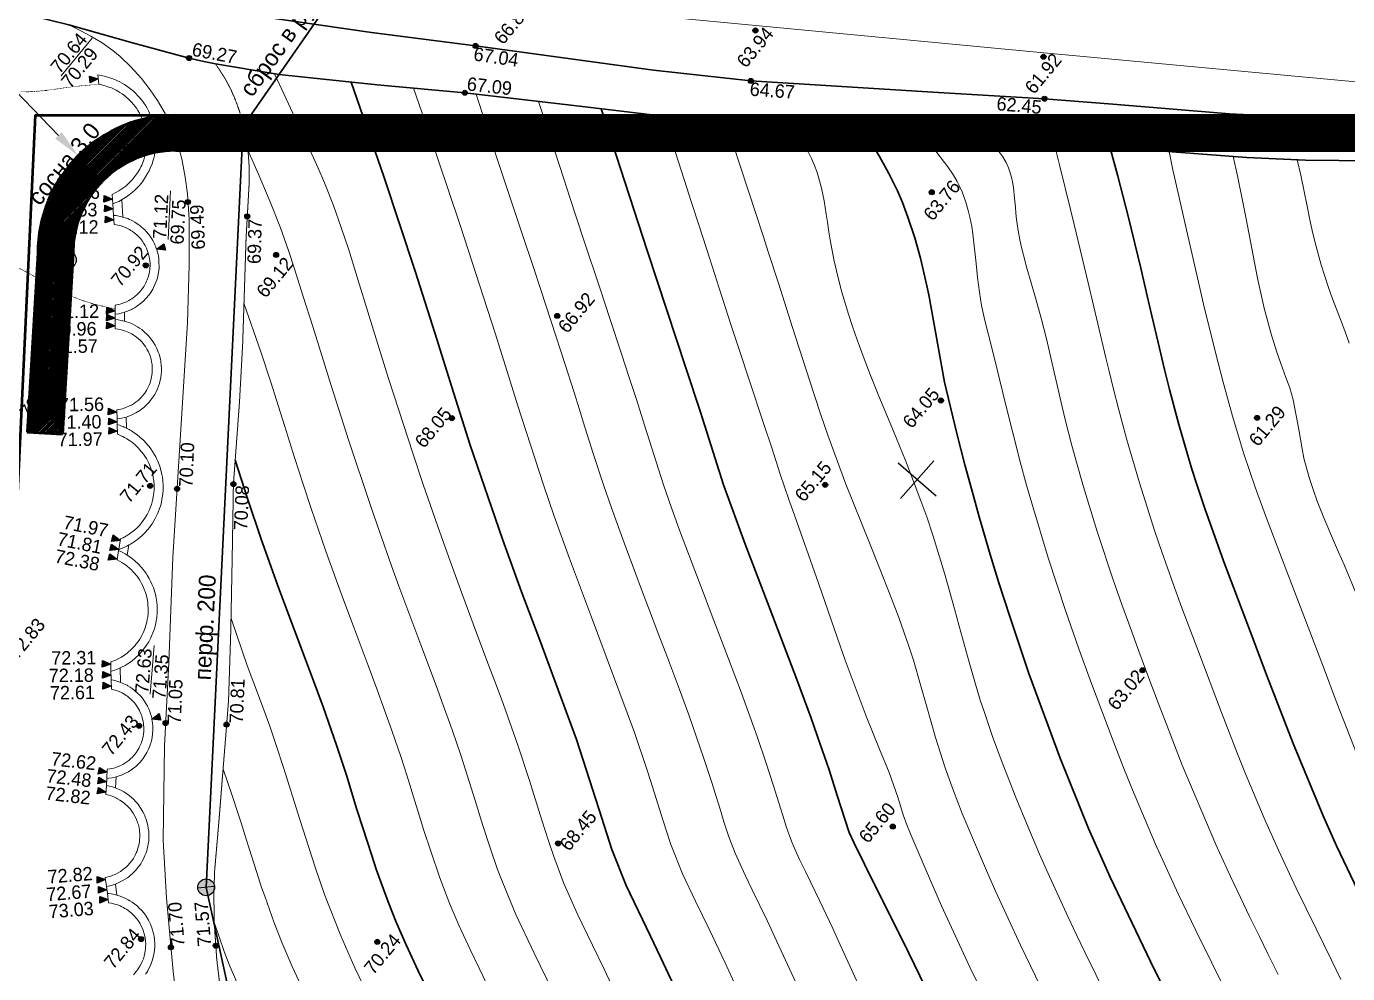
# Model space of a CAD drawing. Header units: millimetres. Extents: x -2893842 to -949497, y -1203244 to 262218.
# Drawn here: x -2441963 to -2363390, y -136624 to -80298 of the extents above; entities that cross this region are included whole.
import ezdxf
from ezdxf import colors
from ezdxf.entities.mleader import LeaderData, LeaderLine
from ezdxf.math import Vec2, Vec3

# ---------------------------------------------------------------- set-up
doc = ezdxf.new("R2010")
doc.units = ezdxf.units.MM
doc.linetypes.add('g5_05x2', pattern=[3.5, 2.5, -1])
doc.linetypes.add('g5_366', pattern=[0.85, 0.1, -0.75])
doc.layers.get('0').update_dxf_attribs({"lineweight": 5})
for name, color, linetype in [('!!!_ Размеры', 7, 'Continuous'), ('02_сетка', 253, 'Continuous'), ('06_Инженерно-технические сооружения', 253, 'Continuous'), ('10_Границы покрытий и угодий', 253, 'Continuous'), ('13_Растительность', 253, 'Continuous'), ('14_Ограждения', 253, 'Continuous'), ('19_Горизонтали', 253, 'Continuous'), ('30_Канализация', 253, 'Continuous'), ('44_Крышки колодцев', 253, 'Continuous'), ('61_Отметки высоты поверхности', 253, 'Continuous'), ('65_Границы', 253, 'Continuous')]:
    doc.layers.add(name, color=color, linetype=linetype)
for name, color, linetype, lineweight in [('!!Fence', 1, 'Continuous', 30), ('#Dimensions', 7, 'Continuous', 9), ('#Штриховка', 251, 'Continuous', 5)]:
    doc.layers.add(name, color=color, linetype=linetype, lineweight=lineweight)
doc.styles.add('LIKE17', font='d431.shx')
doc.styles.add('LIKE32', font='peteri.shx')
doc.styles.add('LIKE36', font='pragmai.shx')
doc.styles.add('Line_GUGK', font='')
doc.styles.add('STEP PR', font='isocpeui.ttf')
doc.styles.get('Line_GUGK').set_extended_font_data('Bm431', italic=True)
doc.linetypes.add('g5_122_d', pattern='A,1,-1,1.5,-0.4,["Др",Line_GUGK,S=1,R=0,X=0,Y=-0.5],-2.4,1.5,-1,4,-1,4,-1,3', length=21.8)
doc.linetypes.add('g5_476_2b', pattern='A,2.75,-0.25,[27,GUGK_2005.shx,S=1,R=0,X=0,Y=0],-0.25,2.75', length=6)

# ---------------------------------------------------------------- blocks, each defined once
blk = doc.blocks.new('g5_330')
blk.add_hatch(color=0).paths.add_polyline_path([(-0.15, 0, 1), (0.15, 0, 1)])
at = {"color": 0}
blk.add_circle((0, 0), 0.15, dxfattribs=at)
blk = doc.blocks.new('g5_117')
h = blk.add_hatch(color=255)
h.paths.add_polyline_path([(-0.299, 0.352), (0.352, -0.299, 0.177899), (0.463, 0, 0.639215)])
h.paths.add_polyline_path([(-0.352, 0.299, 0.177899), (-0.463, 0, 0.639215), (0.299, -0.352)])
at = {"color": 0}
blk.add_lwpolyline([(0.354, -0.354), (-0.354, 0.354)], dxfattribs=at)
blk.add_circle((0, 0), 0.5, dxfattribs=at)
blk = doc.blocks.new('g5_368')
at = {"color": 0}
blk.add_circle((0, 0), 0.5, dxfattribs=at)
blk = doc.blocks.new('g5_330a')
blk.add_hatch(color=0).paths.add_polyline_path([(0, 0), (-0.2, 0.5), (0.2, 0.5)])
at = {"color": 0}
blk.add_lwpolyline([(0, 0), (-0.2, 0.5), (0.2, 0.5)], close=True, dxfattribs=at)
blk = doc.blocks.new('Топо_07.04.17')
at = {"layer": '02_сетка', "linetype": 'Continuous'}
for p, q in [((-458483, 56532), (-456261, 58549)), ((-456364, 56430), (-458380, 58651))]:
    blk.add_line(p, q, dxfattribs=at)
at = {"layer": '06_Инженерно-технические сооружения', "linetype": 'Continuous', "lineweight": 20}
for points in [[(-505261, 87142), (-503179, 89152)], [(-500034, 76752), (-499568, 79609)], [(-504139, 50017), (-503578, 52857)]]:
    blk.add_lwpolyline(points, dxfattribs=at)
at = {"layer": '06_Инженерно-технические сооружения', "color": 7, "linetype": 'Continuous', "lineweight": 20}
for points in [[(-503064, 79227), (-503038, 79795), (-502804, 79877), (-502617, 79957), (-502425, 80052), (-502181, 80196), (-501930, 80375), (-501756, 80521), (-501648, 80623), (-501590, 80681), (-501455, 80827), (-501357, 80945), (-501236, 81108), (-501152, 81233), (-501091, 81332), (-501042, 81418), (-500939, 81619), (-500842, 81847), (-500792, 81985), (-500757, 82092), (-500725, 82209), (-500691, 82348), (-500654, 82541), (-500628, 82744), (-500616, 82897), (-500612, 82995), (-500611, 83097), (-500613, 83197), (-500617, 83286), (-500627, 83417), (-500640, 83532), (-500655, 83635), (-500673, 83736), (-500706, 83887), (-500753, 84064), (-500797, 84200), (-500878, 84413), (-500954, 84582), (-501028, 84727), (-501093, 84841), (-501175, 84973), (-501271, 85112), (-501361, 85229), (-501453, 85341), (-501550, 85447), (-501626, 85526), (-501776, 85667), (-501906, 85775), (-502018, 85861), (-502098, 85918), (-502245, 86014), (-502372, 86089), (-502462, 86137), (-502561, 86187), (-502667, 86236), (-502861, 86315), (-503085, 86389), (-503074, 86945), (-502894, 86895), (-502688, 86826), (-502398, 86707), (-502165, 86591), (-502040, 86521), (-501966, 86477), (-501834, 86392), (-501578, 86204), (-501398, 86053), (-501228, 85892), (-501089, 85744), (-500981, 85619), (-500852, 85454), (-500755, 85317), (-500658, 85165), (-500567, 85010), (-500462, 84806), (-500394, 84655), (-500327, 84490), (-500276, 84347), (-500223, 84174), (-500180, 84010), (-500149, 83867), (-500126, 83745), (-500113, 83661), (-500084, 83404), (-500074, 83228), (-500071, 83071), (-500073, 82958), (-500089, 82712), (-500118, 82477), (-500138, 82359), (-500158, 82256), (-500227, 81981), (-500279, 81817), (-500337, 81653), (-500381, 81544), (-500477, 81333), (-500606, 81092), (-500721, 80905), (-500778, 80820), (-500942, 80599), (-501165, 80343), (-501392, 80122), (-501498, 80031), (-501642, 79916), (-501841, 79773), (-502110, 79609), (-502270, 79524), (-502527, 79407), (-502697, 79341), (-502909, 79270)], [(-503096, 78547), (-503064, 79227), (-502909, 79270), (-502697, 79341), (-502527, 79407), (-502505, 79417), (-502553, 78382), (-502683, 78433), (-502787, 78468), (-502947, 78513)], [(-503666, 72693), (-503606, 73234), (-503516, 73238), (-503417, 73247), (-503305, 73261), (-503191, 73281), (-503040, 73317), (-502912, 73355), (-502753, 73414), (-502661, 73454), (-502582, 73492), (-502483, 73545), (-502387, 73602), (-502237, 73704), (-502167, 73758), (-502062, 73846), (-501937, 73966), (-501826, 74088), (-501770, 74157), (-501714, 74231), (-501638, 74342), (-501584, 74431), (-501543, 74504), (-501510, 74567), (-501442, 74715), (-501351, 74971), (-501312, 75124), (-501269, 75380), (-501260, 75490), (-501255, 75597), (-501257, 75761), (-501263, 75846), (-501283, 76019), (-501320, 76206), (-501374, 76397), (-501431, 76555), (-501485, 76677), (-501558, 76821), (-501663, 76992), (-501775, 77145), (-501853, 77239), (-501922, 77314), (-502110, 77492), (-502171, 77541), (-502251, 77602), (-502388, 77695), (-502429, 77720), (-502570, 77798), (-502720, 77869), (-502791, 77897), (-502997, 77967), (-503121, 78000), (-503096, 78547), (-502947, 78513), (-502787, 78468), (-502683, 78433), (-502498, 78360), (-502283, 78258), (-502189, 78205), (-502091, 78146), (-502006, 78090), (-501891, 78008), (-501697, 77848), (-501595, 77753), (-501516, 77671), (-501430, 77576), (-501350, 77478), (-501291, 77401), (-501127, 77153), (-501055, 77026), (-500992, 76899), (-500944, 76791), (-500883, 76632), (-500846, 76518), (-500813, 76405), (-500789, 76309), (-500770, 76220), (-500729, 75939), (-500721, 75846), (-500715, 75679), (-500716, 75549), (-500763, 75116), (-500818, 74873), (-500927, 74547), (-501015, 74349), (-501210, 74010), (-501275, 73917), (-501409, 73745), (-501525, 73615), (-501742, 73409), (-501903, 73280), (-502093, 73149), (-502347, 73006), (-502475, 72945), (-502606, 72891), (-502675, 72866), (-502905, 72794), (-503097, 72749), (-503249, 72723), (-503447, 72702)], [(-504255, 66493), (-504206, 67035), (-504104, 67037), (-503966, 67050), (-503869, 67063), (-503781, 67078), (-503696, 67097), (-503614, 67117), (-503422, 67178), (-503315, 67219), (-503180, 67280), (-503108, 67317), (-503072, 67337), (-502887, 67450), (-502683, 67604), (-502567, 67709), (-502446, 67834), (-502320, 67985), (-502177, 68193), (-502129, 68275), (-502060, 68409), (-501992, 68562), (-501935, 68722), (-501898, 68849), (-501869, 68976), (-501846, 69107), (-501835, 69197), (-501824, 69320), (-501820, 69468), (-501826, 69633), (-501845, 69807), (-501880, 69994), (-501908, 70105), (-501953, 70251), (-502020, 70423), (-502092, 70576), (-502159, 70697), (-502216, 70788), (-502277, 70878), (-502377, 71006), (-502450, 71091), (-502546, 71191), (-502631, 71271), (-502737, 71360), (-502819, 71422), (-502971, 71524), (-503167, 71633), (-503329, 71706), (-503407, 71736), (-503589, 71796), (-503761, 71837), (-503701, 72376), (-503530, 72339), (-503340, 72284), (-503104, 72198), (-502858, 72081), (-502682, 71980), (-502560, 71900), (-502428, 71803), (-502309, 71706), (-502198, 71606), (-502039, 71442), (-501901, 71276), (-501845, 71201), (-501650, 70894), (-501588, 70775), (-501508, 70599), (-501458, 70473), (-501429, 70386), (-501398, 70289), (-501366, 70169), (-501337, 70035), (-501312, 69892), (-501292, 69725), (-501285, 69634), (-501281, 69543), (-501281, 69418), (-501295, 69159), (-501322, 68962), (-501337, 68884), (-501399, 68630), (-501467, 68423), (-501513, 68308), (-501666, 67996), (-501793, 67793), (-501863, 67694), (-502123, 67389), (-502218, 67296), (-502291, 67230), (-502483, 67075), (-502594, 66996), (-502739, 66905), (-502858, 66838), (-503093, 66727), (-503224, 66675), (-503343, 66634), (-503489, 66592), (-503634, 66557), (-503793, 66528), (-503956, 66508), (-504109, 66496)], [(-503701, 72376), (-503666, 72693), (-503447, 72702), (-503249, 72723), (-503107, 72748), (-503165, 72220), (-503340, 72284), (-503530, 72339)], [(-505021, 58771), (-504848, 59377), (-504689, 59432), (-504479, 59518), (-504284, 59615), (-503960, 59812), (-503773, 59951), (-503645, 60057), (-503497, 60196), (-503381, 60317), (-503277, 60436), (-503115, 60647), (-503040, 60759), (-502974, 60865), (-502885, 61024), (-502794, 61212), (-502706, 61427), (-502640, 61628), (-502599, 61778), (-502571, 61900), (-502547, 62026), (-502522, 62198), (-502505, 62389), (-502500, 62515), (-502499, 62581), (-502501, 62687), (-502505, 62789), (-502520, 62963), (-502541, 63122), (-502555, 63201), (-502574, 63296), (-502597, 63397), (-502630, 63519), (-502679, 63677), (-502785, 63951), (-502862, 64113), (-502926, 64234), (-503020, 64392), (-503213, 64667), (-503333, 64811), (-503507, 64996), (-503602, 65086), (-503663, 65141), (-503813, 65263), (-503937, 65354), (-504030, 65417), (-504087, 65453), (-504190, 65515), (-504273, 65562), (-504336, 65594), (-504284, 66168), (-504151, 66106), (-504029, 66044), (-503951, 66000), (-503887, 65964), (-503804, 65913), (-503675, 65829), (-503616, 65788), (-503557, 65746), (-503484, 65691), (-503413, 65635), (-503228, 65476), (-503156, 65408), (-503042, 65294), (-502916, 65155), (-502814, 65032), (-502677, 64850), (-502635, 64790), (-502541, 64645), (-502456, 64499), (-502288, 64162), (-502271, 64123), (-502221, 63999), (-502169, 63854), (-502128, 63728), (-502069, 63511), (-502048, 63421), (-502025, 63307), (-502003, 63173), (-501973, 62918), (-501966, 62826), (-501962, 62744), (-501959, 62560), (-501961, 62488), (-501971, 62284), (-501983, 62161), (-501998, 62042), (-502012, 61952), (-502043, 61787), (-502108, 61524), (-502175, 61310), (-502193, 61260), (-502277, 61045), (-502337, 60913), (-502472, 60654), (-502658, 60359), (-502760, 60219), (-502883, 60065), (-502966, 59970), (-503060, 59870), (-503177, 59754), (-503402, 59556), (-503521, 59462), (-503618, 59392), (-503661, 59362), (-503833, 59251), (-503896, 59213), (-504126, 59088), (-504187, 59059), (-504290, 59012), (-504392, 58968), (-504537, 58912), (-504699, 58857), (-504856, 58811)], [(-504284, 66168), (-504255, 66493), (-504109, 66496), (-503956, 66508), (-503793, 66528), (-503698, 66546), (-503757, 65883), (-503804, 65913), (-503887, 65964), (-503951, 66000), (-504029, 66044), (-504151, 66106)], [(-505040, 58705), (-505021, 58771), (-504856, 58811), (-504699, 58857), (-504537, 58912), (-504392, 58968), (-504562, 58376), (-504678, 58467), (-504799, 58553), (-504925, 58636)], [(-505193, 58166), (-505040, 58705), (-504925, 58636), (-504799, 58553), (-504678, 58467), (-504529, 58350), (-504264, 58111), (-504155, 57998), (-503971, 57784), (-503799, 57553), (-503588, 57205), (-503517, 57067), (-503418, 56846), (-503342, 56646), (-503296, 56504), (-503237, 56288), (-503180, 56007), (-503151, 55783), (-503139, 55642), (-503130, 55398), (-503135, 55202), (-503145, 55060), (-503176, 54798), (-503245, 54462), (-503284, 54315), (-503334, 54159), (-503392, 54000), (-503456, 53844), (-503572, 53605), (-503690, 53397), (-503730, 53332), (-503876, 53119), (-504032, 52920), (-504201, 52733), (-504282, 52652), (-504372, 52567), (-504547, 52415), (-504755, 52258), (-504812, 52218), (-504985, 52108), (-505192, 51992), (-505290, 51942), (-505435, 51876), (-505645, 51792), (-505856, 51721), (-506012, 51678), (-506217, 51631), (-506305, 51615), (-506253, 52175), (-505950, 52257), (-505763, 52324), (-505591, 52397), (-505371, 52508), (-505233, 52589), (-505149, 52643), (-504979, 52763), (-504900, 52824), (-504789, 52917), (-504704, 52995), (-504621, 53076), (-504546, 53155), (-504390, 53336), (-504241, 53538), (-504150, 53679), (-504076, 53807), (-504019, 53915), (-503962, 54035), (-503903, 54176), (-503864, 54277), (-503808, 54449), (-503766, 54601), (-503730, 54766), (-503704, 54923), (-503683, 55099), (-503672, 55290), (-503671, 55413), (-503683, 55679), (-503700, 55828), (-503716, 55935), (-503738, 56054), (-503800, 56304), (-503849, 56461), (-503903, 56604), (-503955, 56728), (-504028, 56882), (-504128, 57065), (-504184, 57156), (-504254, 57261), (-504353, 57398), (-504418, 57479), (-504482, 57555), (-504552, 57632), (-504600, 57683), (-504658, 57741), (-504782, 57856), (-504835, 57902), (-504900, 57956), (-505055, 58073)], [(-506401, 50567), (-506351, 51116), (-506220, 51076), (-506020, 51002), (-505860, 50930), (-505712, 50853), (-505539, 50749), (-505448, 50688), (-505408, 50659), (-505277, 50558), (-505166, 50462), (-505061, 50362), (-504841, 50117), (-504764, 50017), (-504714, 49945), (-504596, 49761), (-504508, 49598), (-504382, 49309), (-504327, 49151), (-504280, 48982), (-504251, 48854), (-504221, 48673), (-504211, 48594), (-504204, 48521), (-504193, 48285), (-504198, 48111), (-504222, 47858), (-504267, 47616), (-504353, 47313), (-504405, 47172), (-504474, 47015), (-504535, 46893), (-504632, 46723), (-504720, 46587), (-504836, 46432), (-504991, 46252), (-505094, 46148), (-505184, 46064), (-505386, 45900), (-505498, 45821), (-505618, 45744), (-505707, 45692), (-505946, 45572), (-506161, 45487), (-506338, 45430), (-506574, 45373), (-506765, 45342), (-506952, 45324), (-507152, 45317), (-507271, 45320), (-507181, 45857), (-507030, 45860), (-506782, 45885), (-506555, 45931), (-506412, 45972), (-506221, 46042), (-506042, 46125), (-505847, 46237), (-505685, 46351), (-505632, 46393), (-505562, 46451), (-505482, 46524), (-505397, 46609), (-505331, 46681), (-505222, 46816), (-505177, 46877), (-505121, 46959), (-505053, 47071), (-505003, 47162), (-504928, 47322), (-504886, 47426), (-504846, 47542), (-504803, 47698), (-504768, 47866), (-504747, 48018), (-504739, 48105), (-504734, 48234), (-504734, 48307), (-504740, 48452), (-504753, 48576), (-504767, 48674), (-504785, 48769), (-504801, 48840), (-504845, 48997), (-504888, 49121), (-504930, 49225), (-504972, 49318), (-505045, 49458), (-505117, 49577), (-505175, 49663), (-505239, 49750), (-505295, 49819), (-505403, 49940), (-505474, 50011), (-505535, 50068), (-505625, 50145), (-505663, 50175), (-505705, 50207), (-505788, 50266), (-505871, 50320), (-506003, 50397), (-506097, 50445), (-506175, 50481), (-506256, 50515), (-506308, 50535)], [(-506351, 51116), (-506305, 51615), (-506217, 51631), (-506012, 51678), (-505856, 51721), (-505739, 51760), (-505817, 50908), (-505860, 50930), (-506020, 51002), (-506220, 51076)], [(-507429, 44375), (-507339, 44912), (-507151, 44850), (-506985, 44784), (-506867, 44730), (-506698, 44642), (-506517, 44531), (-506349, 44412), (-506260, 44342), (-506128, 44226), (-506056, 44158), (-505960, 44059), (-505810, 43885), (-505703, 43742), (-505610, 43602), (-505535, 43476), (-505453, 43318), (-505404, 43212), (-505363, 43114), (-505305, 42955), (-505278, 42873), (-505251, 42778), (-505219, 42649), (-505200, 42557), (-505179, 42432), (-505166, 42332), (-505158, 42262), (-505148, 42108), (-505147, 41915), (-505150, 41823), (-505161, 41681), (-505185, 41497), (-505194, 41446), (-505210, 41360), (-505259, 41160), (-505285, 41075), (-505301, 41024), (-505351, 40884), (-505394, 40779), (-505449, 40658), (-505531, 40501), (-505644, 40314), (-505727, 40193), (-505835, 40053), (-505916, 39958), (-506006, 39861), (-506078, 39789), (-506189, 39687), (-506313, 39585), (-506414, 39509), (-506536, 39425), (-506634, 39364), (-506720, 39314), (-506848, 39248), (-507043, 39160), (-507126, 39128), (-507255, 39082), (-507412, 39036), (-507610, 38990), (-507812, 38958), (-508013, 38939), (-508023, 39479), (-507921, 39489), (-507793, 39506), (-507692, 39525), (-507554, 39557), (-507475, 39579), (-507375, 39612), (-507220, 39671), (-507090, 39730), (-507003, 39775), (-506966, 39796), (-506859, 39859), (-506697, 39971), (-506584, 40060), (-506490, 40142), (-506406, 40224), (-506342, 40292), (-506236, 40416), (-506178, 40492), (-506106, 40593), (-506029, 40717), (-505969, 40825), (-505920, 40926), (-505870, 41041), (-505821, 41171), (-505766, 41354), (-505743, 41454), (-505709, 41641), (-505691, 41826), (-505686, 41968), (-505688, 42076), (-505693, 42170), (-505703, 42277), (-505715, 42368), (-505730, 42453), (-505745, 42524), (-505758, 42580), (-505786, 42685), (-505795, 42716), (-505856, 42892), (-505942, 43090), (-505992, 43186), (-506083, 43339), (-506179, 43479), (-506254, 43575), (-506329, 43662), (-506404, 43742), (-506556, 43885), (-506642, 43956), (-506766, 44047), (-506832, 44092), (-506911, 44141), (-506978, 44179), (-507130, 44257), (-507253, 44311)], [(-507339, 44912), (-507271, 45320), (-507152, 45317), (-506952, 45324), (-506765, 45342), (-506708, 45351), (-506816, 44703), (-506867, 44730), (-506985, 44784), (-507151, 44850)], [(-508005, 38517), (-508013, 38939), (-507812, 38958), (-507610, 38990), (-507465, 39024), (-507452, 38353), (-507619, 38415), (-507769, 38461), (-507919, 38498)]]:
    blk.add_lwpolyline(points, close=True, dxfattribs=at)
blk.add_lwpolyline([(-507011, 33546), (-506940, 33606), (-506804, 33732), (-506743, 33796), (-506683, 33864), (-506565, 34010), (-506450, 34180), (-506402, 34260), (-506317, 34423), (-506254, 34565), (-506193, 34733), (-506151, 34876), (-506124, 34991), (-506095, 35154), (-506081, 35275), (-506071, 35447), (-506073, 35649), (-506088, 35817), (-506108, 35950), (-506123, 36027), (-506158, 36172), (-506219, 36367), (-506293, 36549), (-506340, 36648), (-506432, 36814), (-506496, 36915), (-506557, 37001), (-506615, 37078), (-506706, 37186), (-506798, 37284), (-506892, 37375), (-506987, 37457), (-507064, 37518), (-507149, 37580), (-507231, 37635), (-507333, 37697), (-507474, 37772), (-507552, 37809), (-507706, 37873), (-507833, 37916), (-507995, 37962), (-507995, 37962), (-508005, 38517), (-507919, 38498), (-507769, 38461), (-507619, 38415), (-507452, 38353), (-507275, 38276), (-506972, 38110), (-506813, 38004), (-506727, 37940), (-506596, 37834), (-506456, 37706), (-506317, 37561), (-506234, 37465), (-506074, 37254), (-505939, 37041), (-505870, 36915), (-505759, 36674), (-505668, 36420), (-505647, 36349), (-505606, 36189), (-505568, 35992), (-505556, 35914), (-505546, 35828), (-505539, 35755), (-505535, 35691), (-505532, 35631), (-505530, 35525), (-505531, 35414), (-505540, 35261), (-505559, 35089), (-505607, 34829), (-505664, 34614), (-505722, 34444), (-505805, 34243), (-505851, 34146), (-505851, 34146), (-505944, 33974), (-506075, 33768), (-506136, 33683), (-506212, 33585), (-506284, 33499)], dxfattribs=at)
at = {"layer": '10_Границы покрытий и угодий', "color": 7, "linetype": 'Continuous', "lineweight": 30}
for points in [[(-428344, 73337), (-432294, 73814), (-435733, 74374), (-441150, 75411), (-447374, 76625), (-465107, 79649), (-468635, 80410), (-474825, 81881), (-481517, 83434), (-486642, 84487), (-492364, 85762), (-496054, 86817), (-496735, 87038), (-497580, 87334), (-500810, 88611), (-504453, 90097), (-506335, 90801), (-507474, 91258)], [(-427827, 75811), (-430902, 76156), (-436470, 77062), (-443290, 78414), (-447300, 79198), (-453857, 80329), (-464530, 82220), (-470206, 83507), (-480564, 86133), (-486624, 87623), (-492932, 89268), (-495172, 89920), (-497366, 90611), (-500325, 91636), (-502409, 92402), (-504800, 93296), (-505629, 93619), (-506240, 93898), (-506730, 94165)]]:
    blk.add_lwpolyline(points, dxfattribs=at)
at = {"layer": '10_Границы покрытий и угодий', "linetype": 'Continuous', "lineweight": 20}
blk.add_lwpolyline([(-504613, 29318), (-504639, 33461), (-504549, 37849), (-504342, 41286), (-503647, 46854), (-502830, 51737), (-501883, 57947), (-499455, 71699), (-498968, 75110), (-498658, 77805), (-498585, 79333), (-498600, 80323), (-498688, 81432), (-498865, 82523), (-499124, 83515), (-499371, 84214), (-499735, 85043), (-500092, 85721), (-500534, 86446), (-501080, 87216), (-501640, 87887), (-502031, 88294), (-502617, 88823), (-503238, 89297), (-503792, 89673), (-504453, 90097)], dxfattribs=at)
at = {"layer": '10_Границы покрытий и угодий', "linetype": 'g5_366', "lineweight": 20}
for points in [[(-503085, 86389), (-503558, 86404), (-504147, 86418), (-504452, 86420), (-504750, 86418), (-505123, 86410), (-505617, 86396), (-505767, 86392), (-506305, 86384), (-506715, 86389), (-507014, 86403), (-507265, 86421), (-507755, 86473)], [(-503632, 73004), (-504184, 73194), (-504594, 73342), (-504928, 73472), (-505108, 73546), (-505458, 73703), (-505731, 73838), (-506067, 74023), (-506432, 74244), (-506748, 74449), (-507268, 74810), (-507603, 75051), (-508071, 75390), (-508429, 75646), (-508900, 75966), (-509084, 76085), (-509410, 76285), (-509705, 76454), (-509705, 76454), (-510079, 76656)]]:
    blk.add_lwpolyline(points, dxfattribs=at)
at = {"layer": '10_Границы покрытий и угодий', "linetype": 'g5_05x2', "lineweight": 20}
blk.add_lwpolyline([(-501973, 32163), (-501982, 33913), (-501885, 36103), (-501710, 37825), (-501513, 39150), (-500956, 41905), (-499556, 49078), (-498956, 53182), (-498278, 58282), (-497814, 61857), (-496911, 66633), (-496321, 70119), (-495414, 76327), (-494871, 79508), (-494796, 80117), (-494753, 80592), (-494724, 81181), (-494723, 81746), (-494746, 82270), (-494795, 82826), (-494848, 83231), (-494941, 83777), (-495051, 84279), (-495154, 84669), (-495305, 85149), (-495500, 85667), (-495657, 86024), (-495840, 86399), (-496054, 86817)], dxfattribs=at)
at = {"layer": '14_Ограждения', "linetype": 'g5_476_2b', "lineweight": 20}
blk.add_lwpolyline([(-509082, 96732), (-504254, 94984), (-497170, 92496), (-463667, 85415), (-447039, 81909), (-426063, 77540), (-424330, 77545), (-405519, 78717), (-372235, 81237), (-340678, 84869), (-301747, 89531), (-294366, 88607), (-290673, 85140), (-266092, 90198), (-260114, 85905), (-225566, 91090), (-224975, 110839), (-223957, 113183), (-223914, 115629), (-224242, 173153), (-223175, 177968), (-221531, 178855)], dxfattribs=at)
at = {"layer": '19_Горизонтали', "linetype": 'Continuous', "lineweight": 20}
for points in [[(-492631, 85838), (-492206, 84554), (-491540, 82581), (-491100, 81252), (-490690, 79957), (-490421, 79055), (-490040, 77652), (-489720, 76306), (-489431, 74930), (-489069, 73051), (-488714, 71149), (-488287, 68893), (-487932, 67060), (-487548, 65120), (-487010, 62497), (-486597, 60567), (-486019, 57986), (-485589, 56135), (-485046, 53879), (-484442, 51450), (-483927, 49419), (-483632, 48244), (-483333, 47026), (-483070, 45918), (-482755, 44531), (-482310, 42368), (-482033, 40908), (-481836, 39877), (-481605, 38732), (-481381, 37709), (-480956, 36039), (-480783, 35448), (-480376, 34179), (-479688, 32213), (-479159, 30715), (-478823, 29736)], [(-471147, 27789), (-471970, 30271), (-472686, 32375), (-473306, 34130), (-473885, 35830), (-474377, 37643), (-474680, 39080), (-475148, 41551), (-475277, 42193), (-475776, 44491), (-477537, 51591), (-478447, 55210), (-479065, 57814), (-479497, 59751), (-480477, 64577), (-480944, 67001), (-481335, 69019), (-482662, 75579), (-483152, 77898), (-483838, 81043), (-484512, 84049)], [(-480861, 83282), (-480391, 80987), (-479834, 78328), (-479057, 74664), (-478645, 72713), (-478344, 71280), (-477941, 69338), (-477399, 66653), (-477085, 65047), (-476872, 63945), (-476730, 63206), (-476345, 61250), (-475948, 59343), (-475631, 57922), (-475124, 55783), (-474642, 53850), (-474401, 52900), (-474108, 51761), (-473678, 50091), (-473324, 48707), (-472829, 46734), (-472453, 45182), (-472121, 43747), (-471859, 42561), (-471532, 40973), (-471378, 40176), (-471222, 39336), (-471087, 38622), (-470893, 37695), (-470642, 36701), (-470201, 35335), (-469875, 34420), (-469202, 32491), (-468761, 31184), (-468286, 29753), (-467907, 28600)], [(-463394, 25542), (-464615, 29257), (-465047, 30576), (-465380, 31581), (-465952, 33283), (-466600, 35144), (-466867, 35892), (-467074, 36497), (-467203, 36922), (-467316, 37351), (-467444, 37920), (-467513, 38269), (-467928, 40468), (-468204, 41806), (-468562, 43435), (-468734, 44179), (-469210, 46167), (-469723, 48215), (-470011, 49341), (-470330, 50578), (-470767, 52264), (-471236, 54093), (-471752, 56156), (-472079, 57523), (-472398, 58935), (-473129, 62581), (-473435, 64158), (-473705, 65512), (-474000, 66957), (-474452, 69122), (-474823, 70881), (-475483, 73992), (-476014, 76540), (-476248, 77684), (-476607, 79449), (-476877, 80784), (-477211, 82435)], [(-482329, 29692), (-483191, 32132), (-484007, 34530), (-484575, 36488), (-484783, 37322), (-485080, 38640), (-485359, 40013), (-485654, 41553), (-486183, 44256), (-486540, 45885), (-486952, 47623), (-487136, 48372), (-487824, 51110), (-488715, 54722), (-489015, 55979), (-489612, 58552), (-489862, 59671), (-490702, 63639), (-491386, 67093), (-492073, 70641), (-492433, 72487), (-492779, 74228), (-492985, 75241), (-493314, 76683), (-493746, 78305), (-494266, 80053), (-494724, 81504)], [(-469914, 80714), (-469127, 76835), (-468846, 75435), (-468560, 74008), (-468153, 71982), (-467788, 70175), (-467313, 67838), (-466997, 66303), (-466660, 64680), (-466046, 61787), (-465754, 60401), (-465435, 58787), (-465088, 57222), (-464927, 56552), (-463911, 52089), (-463154, 48715), (-462837, 47350), (-462399, 45546), (-461980, 43915), (-461415, 41878), (-460996, 40426), (-460647, 38915), (-460591, 38577), (-460456, 37822), (-460300, 37223), (-460109, 36548), (-459472, 34391), (-458789, 32196), (-457992, 29766), (-457524, 28389), (-457151, 27318)], [(-453479, 26758), (-454386, 29339), (-455488, 32654), (-455863, 33843), (-456387, 35569), (-456946, 37515), (-457322, 38922), (-457660, 40331), (-458021, 42181), (-458327, 44044), (-458546, 45397), (-458811, 46892), (-458986, 47764), (-459389, 49529), (-459682, 50695), (-460203, 52628), (-460625, 54135), (-461625, 57761), (-462358, 60764), (-462636, 62022), (-462899, 63264), (-463210, 64784), (-463721, 67367), (-464263, 70091), (-464639, 71947), (-464850, 72982), (-465144, 74413), (-465402, 75669), (-465769, 77453), (-466270, 79900)], [(-462474, 79200), (-462358, 79002), (-462214, 78762), (-462065, 78513), (-461915, 78251), (-461783, 78000), (-461620, 77642), (-461465, 77230), (-461333, 76789), (-461246, 76424), (-461177, 76072), (-461081, 75409), (-461012, 74633), (-460969, 73834), (-460950, 73362), (-460928, 72777), (-460907, 72299), (-460822, 71119), (-460750, 70433), (-460673, 69827), (-460567, 69119), (-460327, 67779), (-460170, 67020), (-459985, 66200), (-459698, 65032), (-459443, 64064), (-459074, 62730), (-458707, 61444), (-458455, 60564), (-457944, 58751), (-457611, 57514), (-457296, 56271), (-457063, 55276), (-456811, 54089), (-456397, 51836), (-456206, 50678), (-456046, 49662), (-455883, 48608), (-455533, 46403), (-455328, 45200), (-455123, 44096), (-454982, 43394), (-454640, 41853), (-454245, 40257), (-453919, 39004), (-453701, 38195), (-453155, 36256), (-452656, 34589), (-452223, 33205), (-451797, 31892), (-451404, 30718), (-451014, 29578), (-450623, 28459), (-449653, 25758)], [(-442482, 25007), (-443932, 29035), (-444724, 31315), (-445754, 34458), (-446732, 37765), (-447125, 39194), (-447550, 40803), (-448478, 44488), (-448954, 46470), (-449488, 48825), (-450153, 52035), (-450765, 55380), (-450947, 56475), (-451172, 57913), (-451653, 61431), (-451904, 63512), (-452069, 64754), (-452317, 66490), (-452407, 67393), (-452443, 68195), (-452449, 69077), (-452438, 69910), (-452437, 71692), (-452456, 72140), (-452500, 72707), (-452549, 73112), (-452634, 73620), (-452788, 74254), (-452915, 74645), (-453007, 74887), (-453185, 75286), (-453466, 75819), (-453631, 76104), (-454081, 76827), (-454374, 77289), (-454730, 77879)], [(-439366, 25882), (-439831, 27175), (-440219, 28256), (-440658, 29492), (-441076, 30685), (-441521, 31983), (-442178, 33982), (-443622, 38891), (-444209, 41097), (-444628, 42730), (-445014, 44262), (-445427, 45919), (-445841, 47620), (-446120, 48798), (-446478, 50368), (-447088, 53272), (-447382, 54808), (-447596, 56010), (-447866, 57645), (-448001, 58530), (-448211, 60023), (-448319, 60870), (-448533, 62705), (-448799, 64996), (-448968, 66264), (-449113, 67213), (-449319, 68414), (-449470, 69301), (-449589, 70089), (-449649, 70556), (-449698, 71031), (-449738, 71593), (-449758, 72252), (-449755, 72631), (-449746, 72977), (-449733, 73528), (-449735, 74153), (-449754, 74500), (-449782, 74777), (-449824, 75053), (-449893, 75360), (-449996, 75684), (-450042, 75802), (-450157, 76047), (-450351, 76395), (-450567, 76743), (-450858, 77219)], [(-435692, 25167), (-436115, 26363), (-436815, 28326), (-437711, 30863), (-438513, 33229), (-439141, 35209), (-439943, 37956), (-440287, 39203), (-440960, 41752), (-441937, 45597), (-442592, 48201), (-442953, 49678), (-443409, 51629), (-443682, 52877), (-444268, 55861), (-444712, 58490), (-444985, 60308), (-445171, 61651), (-445306, 62674), (-445407, 63467), (-445577, 64847), (-445783, 66564), (-445956, 68018), (-446394, 71563), (-446512, 72488), (-446862, 75190), (-447034, 76559)], [(-428543, 24240), (-429225, 26164), (-431158, 31690), (-432446, 35668), (-433244, 38442), (-434052, 41475), (-434631, 43735), (-436323, 50339), (-437027, 53083), (-437448, 54835), (-437894, 56878), (-438317, 59185), (-438644, 61261), (-438888, 62978), (-439272, 65996), (-439508, 68028), (-439703, 69783), (-440026, 72721), (-440184, 74140), (-440285, 75245)], [(-436545, 74530), (-436406, 73340), (-436268, 71763), (-436192, 70754), (-436192, 70754), (-436061, 68956), (-435914, 67175), (-435716, 65349), (-435625, 64677), (-435497, 63854), (-435497, 63854), (-435273, 62675), (-435116, 61973), (-435116, 61973), (-434902, 61113), (-434750, 60467), (-434616, 59745), (-434616, 59745), (-434616, 59745), (-434485, 57954), (-434429, 56789), (-434429, 56789), (-434376, 56227), (-434296, 55632), (-434198, 55048), (-434031, 54237), (-433876, 53588), (-433629, 52668), (-433355, 51728), (-432962, 50441), (-432706, 49603), (-432147, 47664)], [(-430939, 62716), (-431116, 63473), (-431359, 64440), (-431613, 65435), (-431786, 66145), (-432073, 67530), (-432245, 68648), (-432340, 69435), (-432435, 70362), (-432501, 71087), (-432580, 71986), (-432669, 72965), (-432779, 73893)], [(-495976, 72483), (-495302, 69496), (-494922, 67646), (-494705, 66544), (-494405, 64991), (-494024, 63018), (-493696, 61383), (-493382, 59898), (-492794, 57281), (-492321, 55283), (-492036, 54112), (-491650, 52547), (-491072, 50237), (-490711, 48797), (-490392, 47494), (-490099, 46247), (-489740, 44590), (-489510, 43436), (-489217, 41905), (-489045, 41000), (-488874, 40120), (-488616, 38848), (-488251, 37216), (-487948, 36020), (-487832, 35597), (-487440, 34284), (-486947, 32786), (-486536, 31606), (-485971, 30019)], [(-492739, 29181), (-493886, 32475), (-494504, 34442), (-495183, 37010), (-495545, 38628), (-496134, 41590), (-496746, 44782), (-497014, 46086), (-497287, 47316), (-497665, 48882), (-498211, 51058), (-498856, 53935)], [(-500334, 45089), (-499965, 43478), (-499741, 42344), (-499634, 41789), (-499430, 40730), (-499039, 38756), (-498848, 37847), (-498727, 37295), (-498337, 35660), (-498002, 34417), (-497566, 32963), (-497278, 32071)], [(-500648, 31397), (-501286, 33507), (-501492, 34314), (-501885, 36103)]]:
    blk.add_lwpolyline(points, dxfattribs=at)
at = {"layer": '19_Горизонтали', "linetype": 'Continuous', "lineweight": 30}
for points in [[(-474903, 28531), (-475748, 31038), (-476204, 32350), (-477296, 35516), (-477894, 37738), (-478389, 40158), (-479258, 44476), (-480749, 50580), (-481505, 53566), (-482290, 56807), (-483552, 62574), (-484177, 65731), (-484895, 69445), (-485648, 73237), (-486870, 79030), (-488170, 84827)], [(-473564, 81582), (-473150, 79546), (-471806, 72899), (-470286, 65645), (-469736, 62992), (-468849, 58527), (-468849, 58527), (-467970, 54889), (-467041, 51284), (-465822, 46532), (-465247, 44170), (-464981, 43025), (-464533, 40982), (-464217, 39424), (-463765, 37143), (-463546, 36491), (-462590, 33861), (-462052, 32381), (-461051, 29615), (-460301, 27521)], [(-445773, 24599), (-446828, 27500), (-448639, 32756), (-449583, 35772), (-450792, 40120), (-452069, 45349), (-452822, 48826), (-453235, 50901), (-453558, 52628), (-453959, 54928), (-454214, 56496), (-454458, 58098), (-454727, 59995), (-455117, 63129), (-455248, 65260), (-455459, 68384), (-455526, 69107), (-455704, 70609), (-455900, 71848), (-456161, 73117), (-456389, 74012), (-456604, 74733), (-456991, 75826), (-457436, 76884), (-457712, 77486), (-458143, 78461)], [(-443762, 75920), (-443488, 74132), (-443131, 71621), (-442749, 68545), (-442553, 66860), (-442414, 65659), (-442223, 64041), (-442018, 62391), (-441857, 61179), (-441545, 59057), (-441250, 57296), (-441069, 56315), (-440887, 55386), (-440560, 53849), (-439757, 50467), (-439391, 49016), (-438699, 46297), (-438008, 43566), (-436930, 39427), (-435644, 34952), (-435049, 33091), (-433617, 28959), (-432914, 26967), (-432176, 24869)], [(-497546, 63273), (-497059, 60858), (-496549, 58489), (-496204, 56989), (-495823, 55391), (-495173, 52763), (-494734, 51016), (-494444, 49861), (-494010, 48111), (-493467, 45752), (-493091, 43909), (-492691, 41814), (-492463, 40628), (-492146, 39046), (-491944, 38099), (-491477, 36146), (-491129, 34883), (-490700, 33489), (-490172, 31915), (-489411, 29759)]]:
    blk.add_lwpolyline(points, dxfattribs=at)
at = {"layer": '19_Горизонтали', "linetype": 'Continuous', "lineweight": 20}
for points, knots in [([(-515320, 12807, -67200), (-515763, 14177, -67200), (-516499, 16457, -67200), (-517809, 19749, -67200), (-519478, 21949, -67200), (-520767, 24170, -67200), (-520230, 26607, -67200), (-519684, 28857, -67200), (-519383, 31466, -67200), (-520830, 32890, -67200), (-521207, 34779, -67200), (-520026, 36599, -67200), (-518996, 38669, -67200), (-518217, 40846, -67200), (-518136, 43307, -67200), (-518660, 46270, -67200), (-518282, 49328, -67200), (-518432, 52608, -67200), (-517465, 55439, -67200), (-517168, 59080, -67200), (-517859, 61862, -67200), (-518359, 63506, -67200), (-518506, 63953, -67200)], [0, 0, 0, 0, 4.327441, 7.204457, 10.516757, 12.716317, 14.500079, 17.675715, 19.999412, 21.672296, 23.474926, 25.255466, 27.935331, 30.502045, 32.075016, 35.269392, 39.464275, 41.251597, 45.059258, 48.293116, 52.091677, 53.513622, 53.513622, 53.513622, 53.513622]), ([(-500908, -22785, -67200), (-501427, -21805, -67200), (-503038, -18761, -67200), (-505689, -14333, -67200), (-509155, -9596, -67200), (-510568, -4851, -67200), (-513748, -1519, -67200), (-514755, 2908, -67200), (-517289, 6000, -67200), (-518698, 9603, -67200), (-519053, 13768, -67200), (-520646, 17816, -67200), (-522539, 21601, -67200), (-523040, 25027, -67200), (-522319, 27828, -67200), (-521115, 30194, -67200), (-521244, 32358, -67200), (-522134, 34264, -67200), (-521949, 36172, -67200), (-520928, 37763, -67200), (-519491, 39268, -67200), (-519079, 40975, -67200), (-518740, 42494, -67200), (-519008, 43833, -67200), (-519446, 45830, -67200), (-519501, 48227, -67200), (-520099, 49957, -67200), (-520368, 50640, -67200)], [0, 0, 0, 0, 3.324214, 10.330722, 15.485564, 20.822789, 24.868528, 28.908352, 34.052555, 36.638938, 40.392509, 46.488658, 49.537971, 53.071169, 56.591109, 58.036298, 60.982958, 62.642709, 64.28887, 66.457192, 68.212989, 70.436875, 71.578615, 72.846256, 74.461281, 77.740571, 79.933251, 79.933251, 79.933251, 79.933251])]:
    blk.add_open_spline(points, degree=3, knots=knots, dxfattribs=at)
at = {"layer": '19_Горизонтали', "linetype": 'Continuous', "lineweight": 30}
blk.add_open_spline([(-512840, 1258, -67200), (-512940, 1511, -67200), (-513745, 3634, -67200), (-514664, 7464, -67200), (-516591, 12041, -67200), (-517829, 16032, -67200), (-518885, 19233, -67200), (-520601, 21182, -67200), (-522281, 23476, -67200), (-521586, 26933, -67200), (-520284, 29797, -67200), (-520591, 32057, -67200), (-521398, 33421, -67200), (-521587, 35559, -67200), (-519969, 37582, -67200), (-518852, 39953, -67200), (-518613, 41827, -67200), (-518470, 43072, -67200), (-518555, 43625, -67200), (-518602, 43863, -67200)], degree=3, knots=[13.479972, 13.479972, 13.479972, 13.479972, 14.302089, 20.334059, 25.20844, 29.158857, 32.941252, 35.087721, 36.947767, 41.211701, 44.583506, 46.38905, 47.753238, 49.314048, 52.463629, 55.09349, 57.137758, 58.097854, 58.823648, 58.823648, 58.823648, 58.823648], dxfattribs=at)
at = {"layer": '30_Канализация', "linetype": 'g5_122_d', "lineweight": 30}
blk.add_lwpolyline([(-447418, -191177), (-438432, -154724), (-443053, -136615), (-455746, -113037), (-476565, -75538), (-482147, -45042), (-486716, -16763), (-498917, 6968), (-502127, 38219), (-494846, 82956), (-486955, 91944)], dxfattribs=at)
at = {"layer": '65_Границы', "color": 1, "linetype": 'Continuous', "lineweight": 50}
blk.add_polyline3d([(-474373, -103816, -67200), (-494357, -70278, -67200), (-496189, -61971, -67200), (-497082, -34621, -67200), (-499783, -23469, -67200), (-511103, 141, -67200), (-515683, 24975, -67200), (-512568, 50606, -67200), (-507028, 84984, -67200), (-424365, 75608, -67200), (-303990, 86296, -67200), (-266088, 83656, -67200), (-214689, 90720, -67200), (-224782, 118516, 0), (-231407, 147199, 0), (-228117, 179113, 0), (-218498, 184727, 0), (-211911, 163012, 0), (-184159, 116945, 0), (-164841, 92507, 0)], dxfattribs=at)
at = {"layer": '06_Инженерно-технические сооружения', "linetype": 'Continuous', "lineweight": 20}
for p, xscale, yscale, zscale, rotation in [((-503086, 86717, -67200), 999.9999999999984, 999.9999999999984, 999.9999999999984, 88.77726301325212), ((-503051, 79510, -67200), 999.9999999999994, 999.9999999999994, 999.9999999999994, 80.59506591050834), ((-503078, 78937, -67200), 1000.000000000001, 1000.000000000001, 1000.000000000001, 80.5950659405131), ((-503109, 78274, -67200), 999.9999999999994, 999.9999999999994, 999.9999999999994, 80.59506591050834), ((-500777, 76253, -67200), 1000.000000000001, 1000.000000000001, 1000.000000000001, 279.1012494980383), ((-503644, 72890, -67200), 999.9999999999994, 999.9999999999994, 999.9999999999994, 80.59506591050834), ((-503742, 72009, -67200), 999.9999999999994, 999.9999999999994, 999.9999999999994, 80.59506591050834), ((-503691, 72471, -67200), 999.9999999999994, 999.9999999999994, 999.9999999999994, 80.59506591050834), ((-504218, 66901, -67200), 999.9999999999994, 999.9999999999994, 999.9999999999994, 80.59506591050834), ((-504320, 65765, -67200), 999.9999999999994, 999.9999999999994, 999.9999999999994, 80.59506591050834), ((-504271, 66314, -67200), 999.9999999999994, 999.9999999999994, 999.9999999999994, 80.59506591050834), ((-505021, 58771, -67200), 999.9999999999995, 999.9999999999995, 999.9999999999995, 68.63081294394021), ((-504871, 59295, -67200), 999.9999999999995, 999.9999999999995, 999.9999999999995, 68.63081294394021), ((-505181, 58208, -67200), 999.9999999999995, 999.9999999999995, 999.9999999999995, 68.63081294394021), ((-506266, 52037, -67200), 999.9999999999994, 999.9999999999994, 999.9999999999994, 80.59506591050834), ((-506326, 51384, -67200), 999.9999999999994, 999.9999999999994, 999.9999999999994, 80.59506591050834), ((-506385, 50745, -67200), 999.9999999999994, 999.9999999999994, 999.9999999999994, 80.59506591050834), ((-504204, 48521, -67200), 1000.000000000001, 1000.000000000001, 1000.000000000001, 279.1012494980383), ((-507210, 45682, -67200), 1000, 1000, 1000, 73.52132189569355), ((-507405, 44517, -67200), 1000, 1000, 1000, 73.52132189569355), ((-507305, 45117, -67200), 1000, 1000, 1000, 73.52132189569355), ((-508021, 39351, -67200), 999.9999999999994, 999.9999999999994, 999.9999999999994, 84.49968275140868), ((-508009, 38738, -67200), 999.9999999999994, 999.9999999999994, 999.9999999999994, 84.49968275140868), ((-507999, 38153, -67200), 999.9999999999994, 999.9999999999994, 999.9999999999994, 84.49968275140868)]:
    blk.add_blockref('g5_330a', p, dxfattribs=dict(at, xscale=xscale, yscale=yscale, zscale=zscale, rotation=rotation))
at = {"layer": '10_Границы покрытий и угодий', "linetype": 'Continuous', "lineweight": 20, "xscale": 999.9999999999995, "yscale": 999.9999999999995, "zscale": 999.9999999999995, "rotation": 43.98139083737546}
blk.add_blockref('g5_368', (-506093, 76229, -67200), dxfattribs=at)
at = {"layer": '44_Крышки колодцев', "linetype": 'Continuous', "lineweight": 20, "xscale": 999.9999999999995, "yscale": 999.9999999999995, "zscale": 999.9999999999995, "rotation": 43.98139083737546}
for p in [(-494846, 82956, -67200), (-502127, 38219, 517900)]:
    blk.add_blockref('g5_117', p, dxfattribs=at)
at = {"layer": '61_Отметки высоты поверхности', "linetype": 'Continuous', "lineweight": 20, "xscale": 999.9999999999995, "yscale": 999.9999999999995, "zscale": 999.9999999999995, "rotation": 43.98139083737546}
for p in [(-497580, 87334, -67200), (-480564, 86133, -67200), (-463928, 85167, -67200), (-500976, 83811, -67200), (-481517, 83434, -67200), (-464530, 82220, -67200), (-447079, 81683, -67200), (-465107, 79649, -67200), (-447300, 79198, -67200), (-498609, 78837, -67200), (-495198, 77592, -67200), (-447374, 76625, -67200), (-501524, 75375, -67200), (-493757, 75116, -67200), (-454593, 74426, -67200), (-477550, 69628, -200), (-484461, 64295, -67200), (-502750, 62318, -67200), (-501175, 61960, -67200), (-455442, 62061, -67200), (-497814, 61857, -67200), (-436877, 58915, -67200), (-462850, 57855, -67200), (-505009, 48212, -67200), (-503422, 48197, -67200), (-499826, 47696, -67200), (-445337, 44769, -67200), (-481030, 38457, 1300), (-461144, 37208, -67200), (-506319, 35600, -67200), (-504609, 34916, -67200), (-501947, 34706, -67200), (-492377, 33848, -67200)]:
    blk.add_blockref('g5_330', p, dxfattribs=at)
at = {"layer": '06_Инженерно-технические сооружения', "linetype": 'Continuous', "lineweight": 15, "style": 'LIKE36'}
for s, rotation, p in [('70.64', 43.98139, (-505335, 87225, -67200)), ('70.29', 43.98139, (-504805, 86289, -67200)), ('70.66', 354.14724, (-506447, 79889, -67200)), ('70.53', 354.14724, (-506715, 78871, -67200)), ('71.12', 80.7324, (-500143, 76775, -67200)), ('71.12', 354.14724, (-506761, 77840, -67200)), ('69.75', 80.7324, (-499158, 76341, -67200)), ('71.12', 354.14724, (-507296, 72859, -67200)), ('70.96', 354.14724, (-507564, 71841, -67200)), ('71.57', 354.14724, (-507610, 70810, -67200)), ('71.56', 354.14724, (-507628, 67328, -67200)), ('71.40', 354.14724, (-507896, 66310, -67200)), ('71.97', 354.14724, (-507941, 65278, -67200)), ('71.97', 342.18298, (-508216, 60386, -67200)), ('71.81', 342.18298, (-508689, 59446, -67200)), ('72.38', 342.18298, (-508948, 58446, -67200)), ('72.31', 354.14724, (-509782, 52410, -67200)), ('72.63', 78.82963, (-504247, 50043, -67200)), ('72.18', 354.14724, (-510050, 51392, -67200)), ('71.35', 78.82963, (-503277, 49578, -67200)), ('72.61', 354.14724, (-510095, 50361, -67200)), ('72.62', 347.07349, (-510504, 46479, -67200)), ('72.48', 347.07349, (-510895, 45502, -67200)), ('72.82', 347.07349, (-511068, 44484, -67200)), ('72.82', 358.05185, (-511433, 39499, -67200)), ('72.67', 358.05185, (-511631, 38465, -67200)), ('73.03', 358.05185, (-511606, 37433, -67200))]:
    blk.add_text(s, height=800, rotation=rotation, dxfattribs=at).set_placement(p)
at = {"layer": '13_Растительность', "linetype": 'Continuous', "lineweight": 15, "style": 'LIKE36'}
blk.add_text('сосна 3,0', height=1000, rotation=43.98139, dxfattribs=at).set_placement((-507412, 79556, -67200))
at = {"layer": '30_Канализация', "linetype": 'Continuous', "lineweight": 15, "style": 'LIKE32'}
for s, rotation, p in [('сброс в ручей', 48.0655, (-494120, 84544, -67200)), ('перф. 200', 80.68267, (-500473, 50406, -67200))]:
    blk.add_text(s, height=1000, rotation=rotation, dxfattribs=at).set_placement(p)
at = {"layer": '61_Отметки высоты поверхности', "linetype": 'Continuous', "lineweight": 15, "style": 'LIKE17'}
for s, rotation, p in [('69.27', 342.78607, (-497439, 87467, -67200)), ('66.82', 43.98139, (-478934, 85969, -67200)), ('67.04', 345.22624, (-480822, 85298, -67200)), ('63.94', 43.98139, (-464744, 82965, -67200)), ('67.09', 347.31741, (-481410, 83568, -67200)), ('70.43', 43.98139, (-502719, 81656, 19420)), ('64.67', 349.53237, (-464718, 81358, -67200)), ('61.92', 43.98139, (-447896, 79481, -67200)), ('64.84', 349.53237, (-465339, 78823, -67200)), ('62.45', 348.72467, (-450236, 78845, -67200)), ('69.49', 85.8789, (-497911, 75925, 19420)), ('69.37', 82.002, (-494728, 74680, 19420)), ('62.55', 348.72467, (-447173, 76736, -67200)), ('70.92', 43.98139, (-503186, 74223, 19420)), ('69.12', 43.98139, (-494672, 72587, -46700)), ('63.76', 43.98139, (-454735, 72669, -46700)), ('66.92', 43.98139, (-477085, 68479, 20300)), ('72.17', 43.98139, (-509481, 67053, 19420)), ('70.10', 81.05317, (-500261, 61931, 19420)), ('68.05', 43.98139, (-486316, 62650, 19420)), ('71.71', 43.98139, (-504111, 61377, 19420)), ('64.05', 43.98139, (-457357, 60547, -46700)), ('70.08', 81.05317, (-497309, 59029, 106040)), ('65.15', 43.98139, (-464229, 56924, -46700)), ('61.29', 43.98139, (-437019, 57157, -46700)), ('72.83', 43.98139, (-511749, 52919, 19420)), ('71.05', 81.05317, (-502534, 48019, 19420)), ('70.81', 81.05317, (-498863, 47644, 19420)), ('72.43', 43.98139, (-506865, 46567, 19420)), ('63.02', 43.98139, (-447138, 42507, -46700)), ('68.45', 43.98139, (-480449, 37867, 21800)), ('65.60', 43.98139, (-462729, 36325, -46700)), ('71.70', 88.0995, (-503784, 34875, 19420)), ('71.57', 88.0995, (-502216, 34730, 19420)), ('72.84', 43.98139, (-508175, 33955, 19420)), ('70.24', 43.98139, (-492843, 31879, -46700))]:
    blk.add_text(s, height=800, rotation=rotation, dxfattribs=at).set_placement(p)

msp = doc.modelspace()

# ---------------------------------------------------------------- hatches: boundary and pattern name
at = {"layer": '#Штриховка', "lineweight": 0}
h = msp.add_hatch(dxfattribs=at)
h.set_pattern_fill('ANSI31', color=148, scale=20)
h.paths.add_polyline_path([(-2433092.01826, -86781.09082), (-2433091.59683, -85581.09068, 0.4141545476), (-2441289.94459, -93781.09052), (-2440091.73356, -93811.43517), (-2440089.94459, -93781.09052, -0.4141267986)])
h.paths.add_polyline_path([(-2433092.19386, -87281.09091), (-2433092.01826, -86781.09082, 0.4141267986), (-2440089.94459, -93781.09052), (-2440091.73356, -93811.43517), (-2439592.47897, -93824.07878), (-2439589.94459, -93781.09052, -0.4141122129)])
h.paths.add_polyline_path([(-2433092.33433, -87681.09108), (-2433092.19386, -87281.09091, 0.4141122129), (-2439589.94459, -93781.09052), (-2439592.47897, -93824.07878), (-2439193.07529, -93834.19366), (-2439190.25467, -93786.35019, -0.414315202)])
h.paths.add_polyline_path([(-2440091.73356, -93811.43517), (-2441289.94459, -93781.09052), (-2441917.18591, -104420.39459), (-2440721.34231, -104490.89568)])
h.paths.add_polyline_path([(-2439592.47897, -93824.07878), (-2440091.73356, -93811.43517), (-2440721.34231, -104490.89568), (-2440223.07414, -104520.27113)])
h.paths.add_polyline_path([(-2439193.07529, -93834.19366), (-2439592.47897, -93824.07878), (-2440223.07414, -104520.27113), (-2439824.45961, -104543.77149)])
h = msp.add_hatch(dxfattribs=at)
h.set_pattern_fill('ANSI31', color=5, scale=20)
h.paths.add_polyline_path([(-2358221.22764, -85581.09068), (-2433089.08196, -85581.09068), (-2433089.50339, -86781.09068), (-2358099.91074, -86781.09068)])
h.paths.add_polyline_path([(-2358099.91074, -86781.09068), (-2433089.50339, -86781.09068), (-2433089.57363, -86981.09068), (-2358079.69126, -86981.09068)])
h.paths.add_polyline_path([(-2358079.69126, -86981.09068), (-2433089.57363, -86981.09068), (-2433089.81946, -87681.08917), (-2358008.92311, -87681.09022)])

# ---------------------------------------------------------------- linework, layer by layer
at = {"layer": '!!!_ Размеры', "color": 144, "lineweight": 30}
msp.add_lwpolyline([(-2433089.08196, -85581.09022), (-2433089.81946, -87681.09022)], dxfattribs=at)
at = {"layer": '!!!_ Размеры', "color": 148, "lineweight": 50}
for points in [[(-2441289.94459, -93781.09052), (-2441917.18591, -104420.39459)], [(-2441289.94459, -93781.09052), (-2439193.07529, -93834.19366)], [(-2439189.94459, -93781.09052), (-2439824.45961, -104543.77149)], [(-2441917.18591, -104420.39459), (-2439824.45961, -104543.77149)]]:
    msp.add_lwpolyline(points, dxfattribs=at)
at = {"layer": '!!!_ Размеры', "color": 146, "lineweight": 50}
msp.add_lwpolyline([(-2441289.94459, -93781.09052), (-2439193.07529, -93834.19366)], dxfattribs=at)
at = {"layer": '!!!_ Размеры', "color": 148, "lineweight": 25}
for points in [[(-2440089.94459, -93781.09052), (-2440721.34231, -104490.89568)], [(-2439589.94459, -93781.09052), (-2440223.07414, -104520.27113)]]:
    msp.add_lwpolyline(points, dxfattribs=at)
at = {"layer": '!!!_ Размеры', "color": 148, "lineweight": 50}
for centre, radius, start, end in [((-2433089.94459, -93781.09052), 8200, 89.998824702, 180), ((-2433089.72405, -93781.62298, -134399.99996), 6100.53246, 90.0008961194, 179.9987350787)]:
    msp.add_arc(centre, radius, start, end, dxfattribs=at)
at = {"layer": '!!!_ Размеры', "color": 148, "lineweight": 25}
for centre, radius, start, end in [((-2433089.94435, -93781.09062), 7000.00024, 90.0169752097, 179.9999991853), ((-2433089.94459, -93781.09052), 6500, 90.0198267031, 180)]:
    msp.add_arc(centre, radius, start, end, dxfattribs=at)
at = {"layer": '!!Fence', "color": 5, "lineweight": 50}
for points in [[(-2433091.59683, -85581.09068), (-2358221.22764, -85581.09068), (-2239818.1593, -61393.38703), (-2201859.71249, -59744.65558), (-2151584.39577, -46933.06984)], [(-2433089.81946, -87681.08917), (-2358006.40819, -87681.09022), (-2239558.31914, -63484.18961), (-2201549.08926, -61833.25239), (-2148544.45569, -48326.15881)], [(-2433089.08196, -85581.09022), (-2433089.81946, -87681.09052)]]:
    msp.add_lwpolyline(points, dxfattribs=at)
at = {"layer": '!!Fence', "color": 5, "lineweight": 25}
for points in [[(-2433092.0885, -86981.09068), (-2358079.69126, -86981.09068), (-2239646.60911, -62787.25573), (-2201654.30692, -61137.05376), (-2149559.44563, -47861.79613)], [(-2433092.01826, -86781.09068), (-2358099.91074, -86781.09068), (-2239671.11628, -62588.13163), (-2201683.65057, -60938.13974), (-2149848.72423, -47729.12095)]]:
    msp.add_lwpolyline(points, dxfattribs=at)
at = {"layer": '65_Границы', "color": 1, "linetype": 'Continuous', "lineweight": 50}
msp.add_polyline3d([(-2387688.26502, -269497.41543, -67199.99998), (-2411324.66862, -238425.42442, -67199.99998), (-2414081.76991, -230377.85383, -67199.99998), (-2418051.4099, -203302.87538, -67199.99998), (-2421992.36352, -192527.0281, -67199.99998), (-2435901.31815, -170343.11543, -67199.99998), (-2443250.82359, -146183.44305, -67199.99998), (-2443044.59423, -120364.89411, -67199.99998), (-2441414.03623, -85581.09068, -67199.99998), (-2358221.22764, -85581.09068, -67199.99998), (-2239818.1593, -61393.38703, -67199.99998), (-2201859.71249, -59744.65558, -67199.99998), (-2151584.39577, -46933.06984, -67199.99998), (-2164745.78218, -20451.38546, 0), (-2174562.14148, 7301.43765, 0), (-2174889.90899, 39383.76718, 0), (-2165964.96208, 46046.14833, 0), (-2156972.35547, 25211.35468, 0), (-2124204.57606, -17433.80252, 0), (-2102255.17766, -39539.20479, 0)], dxfattribs=at)

# ---------------------------------------------------------------- block references
at = {"layer": '!!!_ Размеры', "color": 1, "lineweight": 0, "rotation": 6.471407436947433}
msp.add_blockref('Топо_07.04.17', (-1928038.79367, -112877.83782), dxfattribs=at)

# ---------------------------------------------------------------- leaders
at = {"layer": '#Dimensions', "lineweight": 13}
ml = msp.add_multileader_mtext('Standard', dxfattribs=at)
ml.set_content('\\A1;Ограждение \\Pиз бутовой кладки ', color=256, style='STEP PR')
ml.set_leader_properties(color=256, linetype='ByLayer', lineweight=-1)
ml.build(insert=Vec2(0, 0))
ml.multileader.update_dxf_attribs({"text_left_attachment_type": 6, "text_right_attachment_type": 6, "dogleg_length": 0, "arrow_head_size": 1680, "scale": 35})
ctx = ml.context
ctx.base_point, ctx.scale, ctx.char_height, ctx.arrow_head_size, ctx.landing_gap_size, ctx.plane_origin = Vec3(-2482861.31453, -65331.65465), 35, 1680, 1680, 700, Vec3(-2368288.78165, -50316.2622)
ctx.left_attachment, ctx.right_attachment, ctx.text_align_type = 6, 6, 2
notes = []
notes.append((ctx, [(1, (1, 1, 0), (-2460812.58726, -65331.65465), (-1, 0), 0, [(1, [(-2438888.16073, -87982.75544)], 0, [])])]))
ctx.mtext.insert, ctx.mtext.rotation, ctx.mtext.alignment, ctx.mtext.flow_direction = Vec3(-2461512.58726, -63147.65465), 6.2831853072, 3, 5
for ctx, leaders in notes:
    for number, flags, end, landing, length, lines in leaders:
        leader = LeaderData()
        leader.index, (leader.has_last_leader_line, leader.has_dogleg_vector, leader.attachment_direction) = number, flags
        leader.last_leader_point, leader.dogleg_vector, leader.dogleg_length = Vec3(end), Vec3(landing), length
        for number, points, colour, breaks in lines:
            line = LeaderLine()
            line.index, line.vertices, line.color, line.breaks = number, Vec3.list(points), colors.encode_raw_color(colour), breaks
            leader.lines.append(line)
        ctx.leaders.append(leader)

doc.saveas('drawing.dxf')
